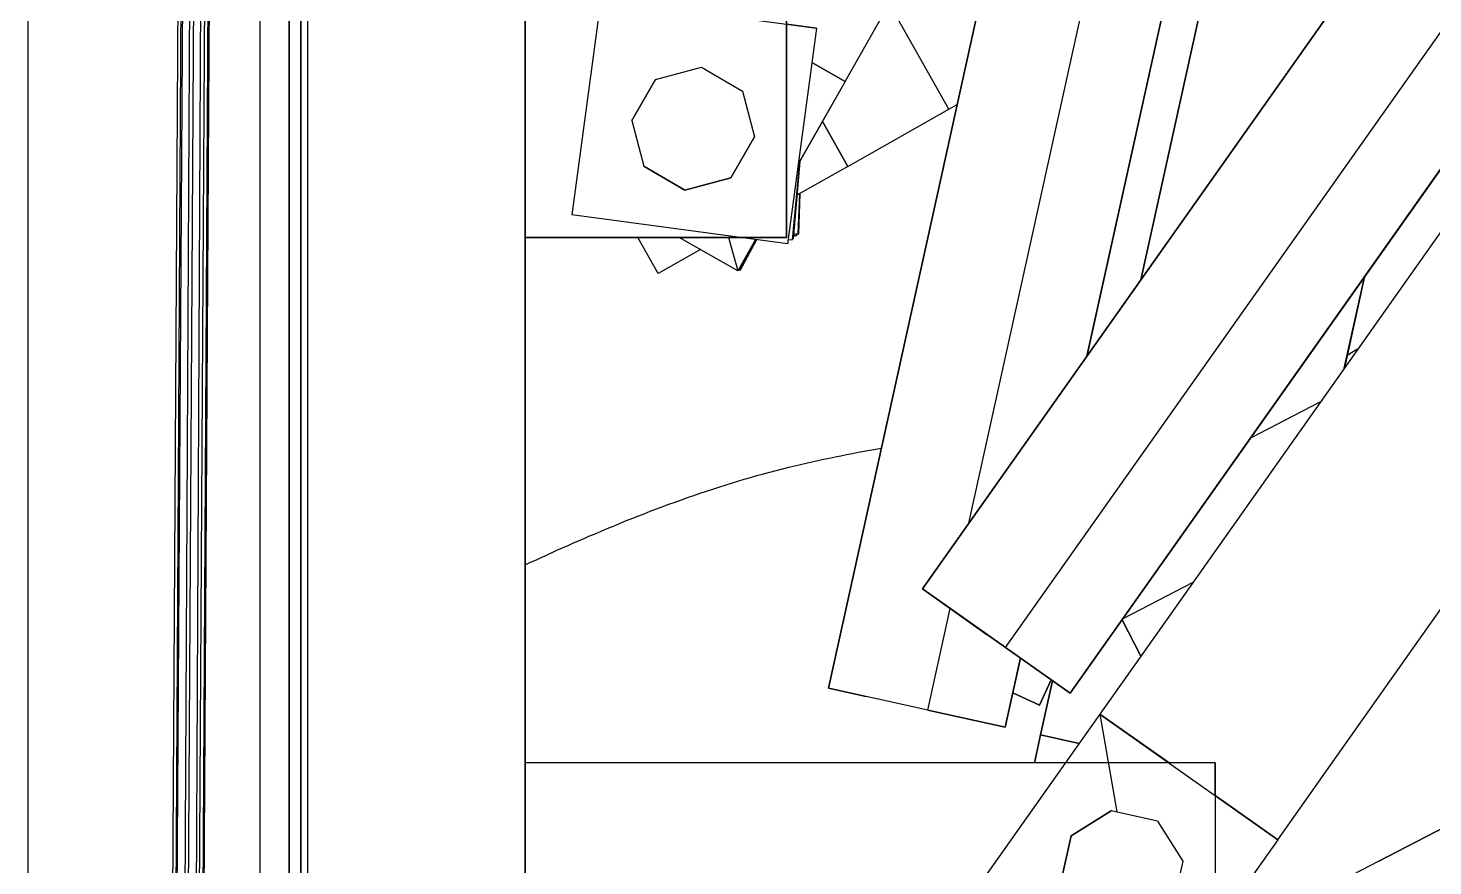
# Model space of a CAD drawing. Extents: x -43 to 90, y 6 to 81.
# Drawn here: x -19.3 to -18.332, y 66.198 to 66.776 of the extents above; entities that cross this region are included whole.
import ezdxf

# ---------------------------------------------------------------- set-up
doc = ezdxf.new("R2010")
doc.units = 0
doc.header["$LTSCALE"] = 0.1
doc.header["$MEASUREMENT"] = 0
doc.layers.add('cobertura nova', color=4, linetype='CONTINUOUS')
doc.layers.add('visto', color=9, linetype='CONTINUOUS')

msp = doc.modelspace()

# ---------------------------------------------------------------- linework, layer by layer
at = {"layer": 'cobertura nova'}
for p, q in [((-18.68337, 66.38911), (-15.82755, 70.43248)), ((-15.82755, 70.43248), (-18.68337, 66.38911)), ((-18.62619, 66.34873), (-15.77193, 70.38989)), ((-18.5816, 66.31723), (-15.72855, 70.35668)), ((-15.72855, 70.35668), (-18.5816, 66.31723)), ((-18.58159, 66.31723), (-15.72854, 70.35668)), ((-18.58159, 66.31723), (-15.72854, 70.35668)), ((-15.72854, 70.35668), (-18.58159, 66.31723)), ((-18.58159, 66.31723), (-15.72854, 70.35667)), ((-15.72854, 70.35667), (-18.58159, 66.31723)), ((-15.72854, 70.35667), (-18.58159, 66.31723)), ((-18.58159, 66.31723), (-15.72854, 70.35667)), ((-15.72854, 70.35667), (-18.58159, 66.31723)), ((-18.58159, 66.31723), (-15.72854, 70.35667)), ((-18.58159, 66.31723), (-15.72854, 70.35667)), ((-15.72854, 70.35667), (-18.58159, 66.31723)), ((-18.58158, 66.31723), (-15.72854, 70.35667)), ((-18.58158, 66.31723), (-15.72854, 70.35667)), ((-15.72854, 70.35667), (-18.58158, 66.31723)), ((-18.58158, 66.31723), (-15.72854, 70.35667)), ((-18.58158, 66.31723), (-15.72853, 70.35667)), ((-15.72853, 70.35667), (-18.58158, 66.31723)), ((-18.58158, 66.31723), (-15.72853, 70.35667)), ((-18.58158, 66.31723), (-15.72853, 70.35667)), ((-15.72853, 70.35667), (-18.58158, 66.31723)), ((-15.72853, 70.35667), (-18.58158, 66.31723)), ((-18.58157, 66.31723), (-15.72853, 70.35667)), ((-15.72853, 70.35667), (-18.58157, 66.31723)), ((-15.72853, 70.35666), (-18.58157, 66.31723)), ((-18.58157, 66.31723), (-15.72853, 70.35666)), ((-18.58157, 66.31723), (-15.72853, 70.35666)), ((-15.72853, 70.35666), (-18.58157, 66.31723)), ((-15.72853, 70.35666), (-18.58157, 66.31723)), ((-18.58157, 66.31723), (-15.72853, 70.35666)), ((-18.58157, 66.31723), (-15.72853, 70.35666)), ((-15.72853, 70.35666), (-18.58157, 66.31723)), ((-15.72852, 70.35666), (-18.58156, 66.31723)), ((-15.72852, 70.35666), (-18.58156, 66.31723)), ((-18.58156, 66.31723), (-15.72852, 70.35666)), ((-15.72852, 70.35666), (-18.58156, 66.31723)), ((-15.86219, 70.16746), (-18.58159, 66.31723)), ((-18.58156, 66.31723), (-16.46519, 69.31367)), ((-17.03847, 68.4587), (-18.51502, 66.36815)), ((-18.3925, 66.28162), (-16.91595, 68.37217)), ((-18.39247, 66.28162), (-16.91592, 68.37217)), ((-18.53295, 66.60209), (-18.35374, 67.41499)), ((-18.53295, 66.60208), (-18.35374, 67.41498)), ((-18.35375, 67.41497), (-18.53295, 66.60208)), ((-16.09726, 67.37918), (-18.3695, 66.20125)), ((-18.36947, 66.20125), (-16.09723, 67.37918)), ((-18.57016, 66.5494), (-18.39564, 67.34102)), ((-18.39564, 67.34102), (-18.57016, 66.5494)), ((-18.39564, 67.34102), (-18.57016, 66.5494)), ((-18.57016, 66.5494), (-18.39564, 67.34101)), ((-18.39564, 67.34101), (-18.57016, 66.5494)), ((-18.39564, 67.34101), (-18.57016, 66.54939)), ((-18.57016, 66.54939), (-18.39565, 67.341)), ((-18.57015, 66.54942), (-18.39563, 67.34104)), ((-18.57015, 66.54942), (-18.39563, 67.34104)), ((-18.39563, 67.34104), (-18.57015, 66.54942)), ((-18.57015, 66.54941), (-18.39563, 67.34103)), ((-18.39563, 67.34103), (-18.57015, 66.54941)), ((-18.57015, 66.54941), (-18.39564, 67.34102)), ((-18.39563, 67.34102), (-18.57015, 66.54941)), ((-18.57014, 66.54943), (-18.39562, 67.34106)), ((-18.57014, 66.54943), (-18.39562, 67.34105)), ((-18.39562, 67.34105), (-18.57014, 66.54943)), ((-18.57014, 66.54942), (-18.39562, 67.34105)), ((-18.57014, 66.54942), (-18.39562, 67.34104)), ((-18.39562, 67.34104), (-18.57014, 66.54942)), ((-18.57013, 66.54945), (-18.3956, 67.34108)), ((-18.3956, 67.34108), (-18.57013, 66.54945)), ((-18.57013, 66.54944), (-18.39561, 67.34107)), ((-18.57013, 66.54944), (-18.39561, 67.34107)), ((-18.39561, 67.34107), (-18.57013, 66.54944)), ((-18.39561, 67.34107), (-18.57013, 66.54944)), ((-18.39561, 67.34107), (-18.57013, 66.54944)), ((-18.57013, 66.54944), (-18.39561, 67.34106)), ((-18.57013, 66.54943), (-18.39561, 67.34106)), ((-18.39561, 67.34106), (-18.57013, 66.54943)), ((-18.39559, 67.3411), (-18.57012, 66.54946)), ((-18.57012, 66.54946), (-18.39559, 67.3411)), ((-18.57012, 66.54946), (-18.3956, 67.34109)), ((-18.3956, 67.34109), (-18.57012, 66.54946)), ((-18.57012, 66.54945), (-18.3956, 67.34109)), ((-18.57012, 66.54945), (-18.3956, 67.34109)), ((-18.3956, 67.34109), (-18.57012, 66.54945)), ((-18.39559, 67.34111), (-18.57011, 66.54946)), ((-18.57011, 66.54947), (-18.39559, 67.34111)), ((-18.39559, 67.3411), (-18.57011, 66.54946)), ((-18.65144, 66.43432), (-18.48717, 67.17945)), ((-18.74818, 66.32067), (-18.60452, 66.9723)), ((-18.60452, 66.9723), (-18.74818, 66.32067)), ((-19.29972, 63.60159), (-19.29972, 66.85426)), ((-19.29972, 63.60159), (-19.29972, 66.85426)), ((-19.21562, 63.60159), (-19.19602, 66.85426)), ((-19.21241, 63.60159), (-19.19285, 66.85426)), ((-19.1941, 66.85426), (-19.21241, 63.60159)), ((-19.20464, 63.60159), (-19.1852, 66.85426)), ((-19.18822, 66.85426), (-19.20464, 63.60159)), ((-19.18057, 66.85426), (-19.19686, 63.60324)), ((-19.19686, 63.60324), (-19.17755, 66.85426)), ((-19.17563, 66.85426), (-19.19364, 63.60392)), ((-19.19364, 63.60392), (-19.17438, 66.85426)), ((-19.13972, 63.60159), (-19.13972, 66.85426)), ((-19.11972, 66.85426), (-19.11972, 64.59093)), ((-19.11972, 61.58416), (-19.11972, 66.85426)), ((-19.11972, 66.85426), (-19.11972, 61.58416)), ((-19.11178, 66.85426), (-19.11178, 65.77332)), ((-19.11178, 65.77332), (-19.11178, 66.85426)), ((-19.10715, 66.85426), (-19.10715, 65.77332)), ((-18.73672, 66.73894), (-18.69729, 66.80854)), ((-18.95715, 65.77332), (-18.95715, 66.80249)), ((-18.95715, 66.80249), (-18.95715, 65.77332)), ((-18.95715, 65.77332), (-18.95715, 66.80249)), ((-18.90516, 66.79554), (-18.92506, 66.64686)), ((-18.90516, 66.79554), (-18.75649, 66.77564)), ((-18.66525, 66.71969), (-18.70638, 66.7925)), ((-18.95715, 66.7813), (-18.95715, 66.6313)), ((-18.95715, 66.7813), (-18.95715, 66.6313)), ((-18.77715, 66.7813), (-18.77715, 66.6313)), ((-18.77715, 66.6313), (-18.77715, 66.7813)), ((-18.75647, 66.77564), (-18.77713, 66.77841)), ((-18.75649, 66.77564), (-18.77639, 66.62696)), ((-18.75647, 66.77564), (-18.77636, 66.62697)), ((-18.86736, 66.74022), (-18.83578, 66.74861)), ((-18.83575, 66.74862), (-18.83578, 66.74861)), ((-18.83578, 66.74861), (-18.83575, 66.74862)), ((-18.83578, 66.74861), (-18.80751, 66.73221)), ((-18.73672, 66.73894), (-18.75964, 66.75192)), ((-18.73673, 66.73894), (-18.75964, 66.75192)), ((-18.75964, 66.7519), (-18.73675, 66.73893)), ((-18.86736, 66.74022), (-18.88376, 66.71196)), ((-18.88376, 66.71196), (-18.86736, 66.74022)), ((-18.73673, 66.73894), (-18.769, 66.68196)), ((-18.73675, 66.73893), (-18.769, 66.682)), ((-18.80748, 66.73222), (-18.80751, 66.73221)), ((-18.80751, 66.73221), (-18.80748, 66.73222)), ((-18.80751, 66.73221), (-18.79912, 66.70063)), ((-18.73487, 66.68035), (-18.66521, 66.7197)), ((-18.66525, 66.71969), (-18.65949, 66.72295)), ((-18.66521, 66.7197), (-18.66522, 66.71971)), ((-18.66521, 66.7197), (-18.65949, 66.72293)), ((-18.88376, 66.71196), (-18.87537, 66.68037)), ((-18.75238, 66.7113), (-18.73489, 66.68035)), ((-18.73487, 66.68035), (-18.75237, 66.71133)), ((-18.73487, 66.68035), (-18.75237, 66.71132)), ((-18.79912, 66.70063), (-18.81552, 66.67236)), ((-18.81552, 66.67236), (-18.79912, 66.70063)), ((-18.79909, 66.70063), (-18.79912, 66.70063)), ((-18.84711, 66.66397), (-18.87537, 66.68037)), ((-18.87537, 66.68037), (-18.87537, 66.68037)), ((-18.87537, 66.68037), (-18.84711, 66.66397)), ((-18.76827, 66.68326), (-18.77329, 66.62961)), ((-18.76824, 66.68331), (-18.77327, 66.62961)), ((-18.76807, 66.68361), (-18.77253, 66.63029)), ((-18.76805, 66.68365), (-18.7725, 66.6303)), ((-18.73487, 66.68035), (-18.76998, 66.66051)), ((-18.73489, 66.68035), (-18.76998, 66.66052)), ((-18.81552, 66.67236), (-18.84711, 66.66397)), ((-18.84711, 66.66397), (-18.81552, 66.67236)), ((-18.81552, 66.67236), (-18.81549, 66.67237)), ((-18.81549, 66.67237), (-18.81552, 66.67236)), ((-18.84711, 66.66397), (-18.84707, 66.66398)), ((-18.84707, 66.66398), (-18.84711, 66.66397)), ((-18.76898, 66.63367), (-18.76798, 66.66164)), ((-18.76798, 66.66164), (-18.76898, 66.63367)), ((-18.76796, 66.66166), (-18.76895, 66.63367)), ((-18.76895, 66.63367), (-18.76796, 66.66166)), ((-18.76796, 66.66166), (-18.76895, 66.63367)), ((-18.76895, 66.63367), (-18.76796, 66.66166)), ((-18.76895, 66.63367), (-18.76796, 66.66166)), ((-18.76796, 66.66166), (-18.76895, 66.63367)), ((-18.77639, 66.62696), (-18.92506, 66.64686)), ((-18.95715, 66.6313), (-18.95715, 66.6313)), ((-18.95715, 66.6313), (-18.95715, 66.6313)), ((-18.95715, 66.6313), (-18.77715, 66.6313)), ((-18.95715, 66.6313), (-18.95713, 66.6313)), ((-18.77715, 66.6313), (-18.95715, 66.6313)), ((-18.95715, 66.6313), (-18.95715, 66.6313)), ((-18.95712, 65.92332), (-18.95712, 66.6313)), ((-18.95712, 66.6313), (-18.95712, 65.92332)), ((-18.86549, 66.60656), (-18.87947, 66.6313)), ((-18.81068, 66.60842), (-18.85107, 66.6313)), ((-18.81701, 66.6313), (-18.81068, 66.60842)), ((-18.7985, 66.62992), (-18.81068, 66.60842)), ((-18.79849, 66.62992), (-18.81066, 66.60842)), ((-18.80917, 66.60892), (-18.79775, 66.62982)), ((-18.80916, 66.60891), (-18.79774, 66.62982)), ((-18.79774, 66.62982), (-18.80916, 66.60891)), ((-18.79774, 66.62982), (-18.80916, 66.60891)), ((-18.79772, 66.62982), (-18.80914, 66.60892)), ((-18.80914, 66.60892), (-18.79772, 66.62982)), ((-18.80914, 66.60892), (-18.79772, 66.62982)), ((-18.79772, 66.62982), (-18.80914, 66.60892)), ((-18.79772, 66.62982), (-18.80914, 66.60892)), ((-18.77598, 66.62986), (-18.77329, 66.62961)), ((-18.77329, 66.62961), (-18.77327, 66.62961)), ((-18.77253, 66.63029), (-18.7732, 66.63035)), ((-18.7725, 66.6303), (-18.77253, 66.6303)), ((-18.7725, 66.6303), (-18.77252, 66.63032)), ((-18.77031, 66.63236), (-18.77232, 66.63247)), ((-18.77221, 66.63378), (-18.76898, 66.63367)), ((-18.76898, 66.63367), (-18.77221, 66.63378)), ((-18.77023, 66.63371), (-18.77031, 66.63236)), ((-18.77029, 66.63237), (-18.77031, 66.63237)), ((-18.77021, 66.63371), (-18.77029, 66.63237)), ((-18.76898, 66.63367), (-18.76895, 66.63367)), ((-18.76895, 66.63367), (-18.76898, 66.63367)), ((-18.76895, 66.63367), (-18.76895, 66.63367)), ((-18.83641, 66.62299), (-18.86549, 66.60656)), ((-18.8364, 66.62299), (-18.86547, 66.60657)), ((-18.77636, 66.62697), (-18.77638, 66.62697)), ((-18.86547, 66.60657), (-18.86547, 66.60657)), ((-18.86547, 66.60657), (-18.86547, 66.60657)), ((-18.81066, 66.60842), (-18.81068, 66.60843)), ((-18.81066, 66.60842), (-18.81067, 66.60845)), ((-18.8101, 66.60942), (-18.80916, 66.60891)), ((-18.8101, 66.60942), (-18.80916, 66.60891)), ((-18.80916, 66.60891), (-18.8101, 66.60942)), ((-18.80916, 66.60891), (-18.80916, 66.60891)), ((-18.80916, 66.60891), (-18.80916, 66.60891)), ((-18.80915, 66.60892), (-18.80914, 66.60892)), ((-18.80915, 66.60892), (-18.80914, 66.60892)), ((-18.80914, 66.60892), (-18.80915, 66.60892)), ((-18.80914, 66.60892), (-18.80914, 66.60892)), ((-18.80914, 66.60892), (-18.80914, 66.60892)), ((-18.80914, 66.60892), (-18.80914, 66.60892)), ((-18.39277, 66.54124), (-18.3789, 66.60417)), ((-18.37888, 66.6042), (-18.39275, 66.54127)), ((-18.37888, 66.6042), (-18.39275, 66.54127)), ((-18.39275, 66.54127), (-18.37888, 66.6042)), ((-18.39271, 66.54133), (-18.37883, 66.60426)), ((-18.37883, 66.60427), (-18.3927, 66.54134)), ((-18.37883, 66.60426), (-18.3927, 66.54133)), ((-18.3927, 66.54133), (-18.37883, 66.60426)), ((-18.38358, 66.55425), (-18.39082, 66.54989)), ((-18.45726, 66.49322), (-18.40903, 66.51822)), ((-18.68337, 66.38911), (-18.62619, 66.34873)), ((-18.68337, 66.38911), (-18.63877, 66.35762)), ((-18.63877, 66.35761), (-18.68337, 66.38911)), ((-18.68337, 66.38911), (-18.68337, 66.38911)), ((-18.68337, 66.38911), (-18.63877, 66.35761)), ((-18.63877, 66.35761), (-18.68337, 66.38911)), ((-18.68337, 66.38911), (-18.68337, 66.38911)), ((-18.68337, 66.38911), (-18.63877, 66.35762)), ((-18.63877, 66.3576), (-18.68337, 66.3891)), ((-18.68337, 66.3891), (-18.68337, 66.3891)), ((-18.68337, 66.3891), (-18.63877, 66.3576)), ((-18.63877, 66.3576), (-18.68337, 66.3891)), ((-18.68337, 66.3891), (-18.68337, 66.3891)), ((-18.68337, 66.3891), (-18.63877, 66.3576)), ((-18.63877, 66.35761), (-18.68337, 66.3891)), ((-18.68337, 66.3891), (-18.68337, 66.3891)), ((-18.68337, 66.3891), (-18.63877, 66.35761)), ((-18.68337, 66.38908), (-18.68337, 66.38909)), ((-18.68337, 66.38909), (-18.63877, 66.35759)), ((-18.63877, 66.35759), (-18.68337, 66.38909)), ((-18.68337, 66.38909), (-18.68337, 66.38909)), ((-18.68337, 66.38909), (-18.63877, 66.35759)), ((-18.63877, 66.35759), (-18.68337, 66.38909)), ((-18.68337, 66.38909), (-18.68337, 66.38909)), ((-18.68337, 66.38909), (-18.63877, 66.3576)), ((-18.68336, 66.38907), (-18.68337, 66.38908)), ((-18.68337, 66.38908), (-18.63877, 66.35758)), ((-18.63877, 66.35758), (-18.68337, 66.38908)), ((-18.68337, 66.38908), (-18.68336, 66.38908)), ((-18.63877, 66.35758), (-18.68337, 66.38908)), ((-18.68337, 66.38908), (-18.68337, 66.38908)), ((-18.68337, 66.38908), (-18.63877, 66.35759)), ((-18.63877, 66.35759), (-18.68337, 66.38908)), ((-18.68336, 66.38908), (-18.63877, 66.35758)), ((-18.62619, 66.34869), (-18.68336, 66.38907)), ((-18.68336, 66.38907), (-18.63877, 66.35757)), ((-18.63877, 66.35757), (-18.68336, 66.38907)), ((-18.68336, 66.38907), (-18.68336, 66.38907)), ((-18.68336, 66.38907), (-18.63877, 66.35758)), ((-18.63877, 66.35758), (-18.68336, 66.38907)), ((-18.54512, 66.36882), (-18.49689, 66.39383)), ((-18.67982, 66.3056), (-18.66437, 66.37569)), ((-18.515, 66.36814), (-18.56114, 66.30281)), ((-18.53296, 66.34271), (-18.54592, 66.3677)), ((-18.54592, 66.3677), (-18.53296, 66.34271)), ((-18.53296, 66.34271), (-18.54592, 66.3677)), ((-18.53295, 66.34272), (-18.54591, 66.36771)), ((-18.54591, 66.36771), (-18.53295, 66.34272)), ((-18.53295, 66.34272), (-18.54591, 66.36771)), ((-18.54591, 66.36771), (-18.53295, 66.34272)), ((-18.53295, 66.34272), (-18.54591, 66.36771)), ((-18.54591, 66.36771), (-18.53295, 66.34272)), ((-18.53296, 66.34272), (-18.54591, 66.36771)), ((-18.54591, 66.36771), (-18.53296, 66.34272)), ((-18.53296, 66.34272), (-18.54591, 66.36771)), ((-18.54591, 66.36771), (-18.53296, 66.34272)), ((-18.53296, 66.34272), (-18.54591, 66.36771)), ((-18.54591, 66.36771), (-18.53296, 66.34272)), ((-18.53296, 66.34272), (-18.54591, 66.36771)), ((-18.54591, 66.36771), (-18.53296, 66.34272)), ((-18.53296, 66.34272), (-18.54591, 66.36771)), ((-18.54591, 66.36771), (-18.53296, 66.34271)), ((-18.53296, 66.34271), (-18.54591, 66.3677)), ((-18.54591, 66.3677), (-18.53296, 66.34271)), ((-18.53296, 66.34271), (-18.54591, 66.3677)), ((-18.54591, 66.3677), (-18.53296, 66.34271)), ((-18.53296, 66.34271), (-18.54591, 66.3677)), ((-18.54591, 66.3677), (-18.53296, 66.34271)), ((-18.53296, 66.34271), (-18.54591, 66.3677)), ((-18.54591, 66.3677), (-18.53296, 66.34271)), ((-18.63877, 66.35762), (-18.63877, 66.35762)), ((-18.63877, 66.35762), (-18.63877, 66.35762)), ((-18.63877, 66.35762), (-18.63877, 66.35762)), ((-18.63877, 66.3576), (-18.63877, 66.35761)), ((-18.63877, 66.35761), (-18.63877, 66.35761)), ((-18.63877, 66.35761), (-18.63877, 66.35761)), ((-18.63877, 66.3576), (-18.63877, 66.3576)), ((-18.63877, 66.3576), (-18.63877, 66.3576)), ((-18.63877, 66.35759), (-18.63877, 66.35759)), ((-18.63877, 66.35759), (-18.63877, 66.35759)), ((-18.63877, 66.35759), (-18.63877, 66.35759)), ((-18.63877, 66.35758), (-18.63877, 66.35758)), ((-18.63877, 66.35758), (-18.63877, 66.35758)), ((-18.63877, 66.35758), (-18.63877, 66.35758)), ((-18.63877, 66.35757), (-18.63877, 66.35757)), ((-18.5816, 66.31723), (-18.62619, 66.34873)), ((-18.62619, 66.34873), (-18.5816, 66.31723)), ((-18.58405, 66.31897), (-18.62619, 66.34873)), ((-18.62619, 66.34873), (-18.62619, 66.34873)), ((-18.62619, 66.34873), (-18.5816, 66.31723)), ((-18.5816, 66.31723), (-18.62619, 66.34872)), ((-18.62619, 66.34872), (-18.62619, 66.34872)), ((-18.62619, 66.34872), (-18.5816, 66.31723)), ((-18.5816, 66.31723), (-18.62619, 66.34872)), ((-18.62619, 66.34872), (-18.62619, 66.34872)), ((-18.62619, 66.34872), (-18.5816, 66.31722)), ((-18.5816, 66.31722), (-18.62619, 66.34872)), ((-18.62619, 66.34872), (-18.62619, 66.34872)), ((-18.62619, 66.34872), (-18.58159, 66.31722)), ((-18.58159, 66.31722), (-18.62619, 66.34871)), ((-18.62619, 66.34871), (-18.62619, 66.34871)), ((-18.62619, 66.34871), (-18.58159, 66.31722)), ((-18.58159, 66.31721), (-18.62619, 66.34871)), ((-18.62619, 66.34871), (-18.62619, 66.34871)), ((-18.62619, 66.34871), (-18.58159, 66.31721)), ((-18.58159, 66.31721), (-18.62619, 66.34871)), ((-18.62619, 66.34871), (-18.62619, 66.34871)), ((-18.62619, 66.34871), (-18.58159, 66.31721)), ((-18.58159, 66.31721), (-18.62619, 66.3487)), ((-18.62619, 66.3487), (-18.62619, 66.3487)), ((-18.62619, 66.3487), (-18.58159, 66.3172)), ((-18.58159, 66.3172), (-18.62619, 66.3487)), ((-18.62619, 66.3487), (-18.62619, 66.3487)), ((-18.62619, 66.3487), (-18.58159, 66.3172)), ((-18.58159, 66.3172), (-18.62619, 66.3487)), ((-18.62619, 66.3487), (-18.62619, 66.3487)), ((-18.62619, 66.3487), (-18.58159, 66.3172)), ((-18.58159, 66.3172), (-18.62619, 66.34869)), ((-18.62619, 66.34869), (-18.62619, 66.34869)), ((-18.62619, 66.34869), (-18.58159, 66.31719)), ((-18.58159, 66.31719), (-18.62619, 66.34869)), ((-18.62619, 66.34869), (-18.62619, 66.34869)), ((-18.62619, 66.34869), (-18.58159, 66.31719)), ((-18.58159, 66.31719), (-18.62619, 66.34869)), ((-18.6265, 66.29385), (-18.61599, 66.34152)), ((-18.61599, 66.34152), (-18.6265, 66.29385)), ((-18.6265, 66.29385), (-18.61599, 66.34152)), ((-18.61599, 66.34152), (-18.6265, 66.29385)), ((-18.61599, 66.34152), (-18.6265, 66.29385)), ((-18.62649, 66.29385), (-18.61598, 66.34152)), ((-18.62649, 66.29386), (-18.61598, 66.34152)), ((-18.62649, 66.29386), (-18.61598, 66.34152)), ((-18.61598, 66.34152), (-18.62649, 66.29386)), ((-18.62649, 66.29386), (-18.61598, 66.34152)), ((-18.61598, 66.34152), (-18.62649, 66.29386)), ((-18.62649, 66.29386), (-18.61598, 66.34152)), ((-18.62649, 66.29386), (-18.61598, 66.34152)), ((-18.61598, 66.34152), (-18.62649, 66.29386)), ((-18.61598, 66.34152), (-18.62649, 66.29386)), ((-18.62648, 66.29386), (-18.61598, 66.34152)), ((-18.61598, 66.34152), (-18.62648, 66.29386)), ((-18.62648, 66.29387), (-18.61597, 66.34151)), ((-18.61597, 66.34151), (-18.62648, 66.29387)), ((-18.62648, 66.29385), (-18.61597, 66.34151)), ((-18.62648, 66.29387), (-18.61598, 66.34151)), ((-18.61598, 66.34151), (-18.62648, 66.29387)), ((-18.62647, 66.29388), (-18.61597, 66.34151)), ((-18.61597, 66.34151), (-18.62647, 66.29388)), ((-18.62647, 66.29387), (-18.61597, 66.34151)), ((-18.62647, 66.29387), (-18.61597, 66.34151)), ((-18.61597, 66.34151), (-18.62647, 66.29387)), ((-18.61597, 66.34151), (-18.62647, 66.29387)), ((-18.62647, 66.29387), (-18.61597, 66.34151)), ((-18.61597, 66.34151), (-18.62647, 66.29387)), ((-18.62647, 66.29385), (-18.61596, 66.3415)), ((-18.61596, 66.3415), (-18.62647, 66.29385)), ((-18.62647, 66.29385), (-18.61596, 66.3415)), ((-18.62646, 66.29388), (-18.61596, 66.34151)), ((-18.61596, 66.34151), (-18.62646, 66.29388)), ((-18.61596, 66.34151), (-18.62646, 66.29388)), ((-18.62646, 66.29388), (-18.61596, 66.34151)), ((-18.62646, 66.29388), (-18.61596, 66.34151)), ((-18.61596, 66.34151), (-18.62646, 66.29388)), ((-18.61596, 66.3415), (-18.62646, 66.29389)), ((-18.67982, 66.3056), (-18.74818, 66.32067)), ((-18.74817, 66.32067), (-18.72218, 66.31494)), ((-18.74817, 66.32067), (-18.74817, 66.32067)), ((-18.5947, 66.32649), (-18.60287, 66.30897)), ((-18.60287, 66.30897), (-18.5947, 66.32649)), ((-18.60287, 66.30897), (-18.5947, 66.32649)), ((-18.60287, 66.30897), (-18.5947, 66.32649)), ((-18.60287, 66.30897), (-18.5947, 66.32649)), ((-18.5947, 66.32649), (-18.60287, 66.30897)), ((-18.5947, 66.32649), (-18.60287, 66.30897)), ((-18.60287, 66.30897), (-18.5947, 66.32649)), ((-18.5947, 66.32649), (-18.60287, 66.30897)), ((-18.60287, 66.30897), (-18.5947, 66.32648)), ((-18.5947, 66.32648), (-18.60287, 66.30897)), ((-18.59469, 66.32648), (-18.60286, 66.30897)), ((-18.60286, 66.30897), (-18.59469, 66.32648)), ((-18.60286, 66.30897), (-18.59469, 66.32648)), ((-18.59469, 66.32648), (-18.60286, 66.30897)), ((-18.60286, 66.30897), (-18.59469, 66.32648)), ((-18.59469, 66.32648), (-18.60286, 66.30897)), ((-18.60286, 66.30897), (-18.59469, 66.32648)), ((-18.60286, 66.30897), (-18.59469, 66.32648)), ((-18.59469, 66.32648), (-18.60286, 66.30897)), ((-18.59469, 66.32648), (-18.60285, 66.30897)), ((-18.60285, 66.30897), (-18.59468, 66.32648)), ((-18.60285, 66.30897), (-18.59468, 66.32648)), ((-18.59468, 66.32648), (-18.60285, 66.30897)), ((-18.59468, 66.32648), (-18.60285, 66.30897)), ((-18.60285, 66.30897), (-18.59469, 66.32648)), ((-18.60285, 66.30897), (-18.59469, 66.32648)), ((-18.59469, 66.32648), (-18.60285, 66.30897)), ((-18.60285, 66.30897), (-18.59469, 66.32648)), ((-18.59469, 66.32648), (-18.60285, 66.30897)), ((-18.60285, 66.30897), (-18.59468, 66.32647)), ((-18.59468, 66.32647), (-18.60285, 66.30897)), ((-18.60284, 66.30897), (-18.59468, 66.32647)), ((-18.59468, 66.32647), (-18.60284, 66.30897)), ((-18.59468, 66.32647), (-18.60284, 66.30897)), ((-18.59467, 66.32647), (-18.60284, 66.30897)), ((-18.60284, 66.30897), (-18.59468, 66.32647)), ((-18.60284, 66.30897), (-18.59468, 66.32647)), ((-18.60284, 66.30897), (-18.59468, 66.32647)), ((-18.59468, 66.32647), (-18.60284, 66.30897)), ((-18.59468, 66.32647), (-18.60284, 66.30897)), ((-18.60209, 66.28847), (-18.59384, 66.32588)), ((-18.59384, 66.32588), (-18.60209, 66.28847)), ((-18.62124, 66.31754), (-18.60287, 66.30897)), ((-18.60287, 66.30897), (-18.62124, 66.31754)), ((-18.62124, 66.31754), (-18.60287, 66.30897)), ((-18.60287, 66.30897), (-18.62124, 66.31754)), ((-18.62124, 66.31754), (-18.60287, 66.30897)), ((-18.60287, 66.30897), (-18.62124, 66.31754)), ((-18.62124, 66.31754), (-18.60287, 66.30897)), ((-18.60287, 66.30897), (-18.62124, 66.31754)), ((-18.62124, 66.31754), (-18.60286, 66.30897)), ((-18.60286, 66.30897), (-18.62124, 66.31754)), ((-18.62124, 66.31754), (-18.60286, 66.30896)), ((-18.60286, 66.30896), (-18.62124, 66.31754)), ((-18.62124, 66.31754), (-18.60286, 66.30896)), ((-18.60286, 66.30896), (-18.62124, 66.31754)), ((-18.62124, 66.31754), (-18.60286, 66.30896)), ((-18.60286, 66.30896), (-18.62124, 66.31754)), ((-18.62124, 66.31754), (-18.60286, 66.30896)), ((-18.60285, 66.30896), (-18.62124, 66.31754)), ((-18.62124, 66.31754), (-18.60285, 66.30896)), ((-18.60285, 66.30896), (-18.62124, 66.31754)), ((-18.62124, 66.31754), (-18.60285, 66.30896)), ((-18.60285, 66.30896), (-18.62124, 66.31754)), ((-18.62124, 66.31754), (-18.60285, 66.30895)), ((-18.60285, 66.30895), (-18.62124, 66.31753)), ((-18.62124, 66.31753), (-18.60285, 66.30895)), ((-18.60285, 66.30895), (-18.62124, 66.31753)), ((-18.5816, 66.31723), (-18.5816, 66.31723)), ((-18.5816, 66.31723), (-18.5816, 66.31723)), ((-18.5816, 66.31723), (-18.5816, 66.31723)), ((-18.5816, 66.31723), (-18.5816, 66.31723)), ((-18.58159, 66.31723), (-18.5816, 66.31723)), ((-18.5816, 66.31723), (-18.5816, 66.31723)), ((-18.5816, 66.31722), (-18.5816, 66.31722)), ((-18.58159, 66.31723), (-18.58158, 66.31723)), ((-18.58158, 66.31723), (-18.58159, 66.31723)), ((-18.58159, 66.31723), (-18.58159, 66.31723)), ((-18.58159, 66.31723), (-18.58159, 66.31723)), ((-18.58159, 66.31723), (-18.58159, 66.31723)), ((-18.58159, 66.31723), (-18.58159, 66.31723)), ((-18.58159, 66.31723), (-18.58159, 66.31723)), ((-18.58159, 66.31723), (-18.58159, 66.31723)), ((-18.58159, 66.31723), (-18.58159, 66.31723)), ((-18.58159, 66.31722), (-18.58159, 66.31722)), ((-18.58159, 66.31722), (-18.58159, 66.31721)), ((-18.58159, 66.31721), (-18.58159, 66.31721)), ((-18.58159, 66.31721), (-18.58159, 66.31721)), ((-18.58159, 66.3172), (-18.58159, 66.3172)), ((-18.58159, 66.3172), (-18.58159, 66.3172)), ((-18.58159, 66.3172), (-18.58159, 66.3172)), ((-18.58159, 66.31719), (-18.58159, 66.31719)), ((-18.58159, 66.31719), (-18.58159, 66.31719)), ((-18.58158, 66.31723), (-18.58158, 66.31723)), ((-18.58158, 66.31723), (-18.58158, 66.31723)), ((-18.58158, 66.31723), (-18.58158, 66.31723)), ((-18.58157, 66.31723), (-18.58158, 66.31723)), ((-18.58158, 66.31723), (-18.58158, 66.31723)), ((-18.58158, 66.31723), (-18.58158, 66.31723)), ((-18.58158, 66.31723), (-18.58158, 66.31723)), ((-18.58158, 66.31723), (-18.58158, 66.31723)), ((-18.58157, 66.31723), (-18.58156, 66.31723)), ((-18.58157, 66.31723), (-18.58157, 66.31723)), ((-18.58157, 66.31723), (-18.58157, 66.31723)), ((-18.58156, 66.31723), (-18.58157, 66.31723)), ((-18.58157, 66.31723), (-18.58157, 66.31723)), ((-18.58157, 66.31723), (-18.58157, 66.31723)), ((-18.58157, 66.31723), (-18.58157, 66.31723)), ((-18.58156, 66.31723), (-18.58156, 66.31723)), ((-18.58156, 66.31723), (-18.58156, 66.31723)), ((-18.6265, 66.29385), (-18.67982, 66.3056)), ((-18.67982, 66.3056), (-18.6265, 66.29385)), ((-18.56117, 66.30281), (-18.64771, 66.18029)), ((-18.60287, 66.30897), (-18.60287, 66.30897)), ((-18.60287, 66.30897), (-18.60287, 66.30897)), ((-18.60287, 66.30897), (-18.60287, 66.30897)), ((-18.60287, 66.30897), (-18.60287, 66.30897)), ((-18.60286, 66.30897), (-18.60287, 66.30897)), ((-18.60287, 66.30897), (-18.60287, 66.30897)), ((-18.60287, 66.30897), (-18.60287, 66.30897)), ((-18.60287, 66.30897), (-18.60287, 66.30897)), ((-18.60287, 66.30897), (-18.60287, 66.30897)), ((-18.60287, 66.30897), (-18.60287, 66.30897)), ((-18.60287, 66.30897), (-18.60287, 66.30897)), ((-18.60287, 66.30897), (-18.60287, 66.30897)), ((-18.60287, 66.30897), (-18.60287, 66.30897)), ((-18.60286, 66.30897), (-18.60286, 66.30897)), ((-18.60286, 66.30897), (-18.60286, 66.30897)), ((-18.60286, 66.30897), (-18.60286, 66.30897)), ((-18.60286, 66.30897), (-18.60286, 66.30897)), ((-18.60286, 66.30897), (-18.60286, 66.30897)), ((-18.60286, 66.30897), (-18.60285, 66.30897)), ((-18.60285, 66.30897), (-18.60286, 66.30897)), ((-18.60286, 66.30897), (-18.60286, 66.30897)), ((-18.60286, 66.30896), (-18.60286, 66.30896)), ((-18.60286, 66.30896), (-18.60286, 66.30896)), ((-18.60286, 66.30896), (-18.60286, 66.30896)), ((-18.60286, 66.30896), (-18.60285, 66.30896)), ((-18.60285, 66.30897), (-18.60285, 66.30897)), ((-18.60285, 66.30897), (-18.60285, 66.30897)), ((-18.60284, 66.30897), (-18.60285, 66.30897)), ((-18.60285, 66.30897), (-18.60285, 66.30897)), ((-18.60285, 66.30897), (-18.60285, 66.30897)), ((-18.60285, 66.30897), (-18.60285, 66.30897)), ((-18.60285, 66.30897), (-18.60285, 66.30897)), ((-18.60285, 66.30897), (-18.60285, 66.30897)), ((-18.60285, 66.30896), (-18.60285, 66.30896)), ((-18.60285, 66.30896), (-18.60285, 66.30896)), ((-18.60285, 66.30895), (-18.60285, 66.30895)), ((-18.60285, 66.30895), (-18.60285, 66.30895)), ((-18.60284, 66.30897), (-18.60284, 66.30897)), ((-18.60284, 66.30897), (-18.60284, 66.30897)), ((-18.60284, 66.30897), (-18.60284, 66.30897)), ((-18.60284, 66.30897), (-18.60284, 66.30897)), ((-18.60284, 66.30897), (-18.60284, 66.30897)), ((-18.60284, 66.30897), (-18.60284, 66.30897)), ((-18.56117, 66.30281), (-18.43865, 66.21627)), ((-18.56117, 66.30281), (-18.54957, 66.23543)), ((-18.56115, 66.30281), (-18.56115, 66.3028)), ((-18.56114, 66.30279), (-18.56115, 66.30281)), ((-18.51356, 66.2692), (-18.56115, 66.30281)), ((-18.51355, 66.2692), (-18.56114, 66.30281)), ((-18.6265, 66.29386), (-18.62649, 66.29386)), ((-18.62649, 66.29385), (-18.6265, 66.29385)), ((-18.6265, 66.29385), (-18.6265, 66.29385)), ((-18.6265, 66.29385), (-18.6265, 66.29385)), ((-18.6265, 66.29385), (-18.6265, 66.29385)), ((-18.6265, 66.29385), (-18.6265, 66.29385)), ((-18.6265, 66.29385), (-18.6265, 66.29385)), ((-18.6265, 66.29385), (-18.6265, 66.29385)), ((-18.6265, 66.29385), (-18.6265, 66.29385)), ((-18.6265, 66.29385), (-18.6265, 66.29385)), ((-18.6265, 66.29385), (-18.6265, 66.29385)), ((-18.6265, 66.29385), (-18.6265, 66.29385)), ((-18.6265, 66.29385), (-18.6265, 66.29385)), ((-18.62648, 66.29386), (-18.62649, 66.29385)), ((-18.62649, 66.29385), (-18.62649, 66.29386)), ((-18.62649, 66.29385), (-18.62649, 66.29386)), ((-18.62649, 66.29386), (-18.62649, 66.29385)), ((-18.62649, 66.29385), (-18.62649, 66.29386)), ((-18.62649, 66.29386), (-18.62649, 66.29386)), ((-18.62649, 66.29386), (-18.62649, 66.29386)), ((-18.62649, 66.29386), (-18.62649, 66.29386)), ((-18.62649, 66.29386), (-18.62649, 66.29386)), ((-18.62649, 66.29386), (-18.62648, 66.29386)), ((-18.62648, 66.29385), (-18.62649, 66.29385)), ((-18.62649, 66.29385), (-18.62649, 66.29385)), ((-18.62649, 66.29385), (-18.62649, 66.29385)), ((-18.62649, 66.29385), (-18.62649, 66.29385)), ((-18.62649, 66.29385), (-18.62649, 66.29385)), ((-18.62649, 66.29385), (-18.62649, 66.29385)), ((-18.62649, 66.29385), (-18.62649, 66.29385)), ((-18.62649, 66.29385), (-18.62649, 66.29385)), ((-18.62647, 66.29387), (-18.62648, 66.29385)), ((-18.62648, 66.29385), (-18.62647, 66.29387)), ((-18.62647, 66.29387), (-18.62648, 66.29385)), ((-18.62648, 66.29385), (-18.62648, 66.29387)), ((-18.62648, 66.29387), (-18.62648, 66.29385)), ((-18.62648, 66.29386), (-18.62648, 66.29387)), ((-18.62648, 66.29387), (-18.62648, 66.29387)), ((-18.62648, 66.29387), (-18.62648, 66.29387)), ((-18.62648, 66.29387), (-18.62648, 66.29387)), ((-18.62648, 66.29387), (-18.62648, 66.29387)), ((-18.62648, 66.29387), (-18.62648, 66.29387)), ((-18.62648, 66.29387), (-18.62647, 66.29387)), ((-18.62647, 66.29387), (-18.62648, 66.29387)), ((-18.62647, 66.29385), (-18.62648, 66.29385)), ((-18.62648, 66.29385), (-18.62648, 66.29385)), ((-18.62648, 66.29385), (-18.62648, 66.29385)), ((-18.62648, 66.29385), (-18.62648, 66.29385)), ((-18.62648, 66.29385), (-18.62648, 66.29385)), ((-18.62648, 66.29385), (-18.62648, 66.29385)), ((-18.62648, 66.29385), (-18.62648, 66.29385)), ((-18.62648, 66.29385), (-18.62648, 66.29385)), ((-18.62648, 66.29385), (-18.62648, 66.29385)), ((-18.62646, 66.29389), (-18.62647, 66.29385)), ((-18.62646, 66.29388), (-18.62647, 66.29385)), ((-18.62646, 66.29388), (-18.62647, 66.29385)), ((-18.62646, 66.29388), (-18.62647, 66.29385)), ((-18.62647, 66.29385), (-18.62646, 66.29388)), ((-18.62647, 66.29388), (-18.62647, 66.29385)), ((-18.62647, 66.29388), (-18.62647, 66.29388)), ((-18.62647, 66.29388), (-18.62646, 66.29388)), ((-18.62647, 66.29387), (-18.62647, 66.29387)), ((-18.62647, 66.29387), (-18.62647, 66.29387)), ((-18.62647, 66.29387), (-18.62647, 66.29387)), ((-18.62647, 66.29385), (-18.62647, 66.29385)), ((-18.62647, 66.29385), (-18.62647, 66.29385)), ((-18.62647, 66.29385), (-18.62647, 66.29385)), ((-18.62647, 66.29385), (-18.62647, 66.29385)), ((-18.62647, 66.29385), (-18.62647, 66.29385)), ((-18.62647, 66.29385), (-18.62647, 66.29385)), ((-18.62647, 66.29385), (-18.62647, 66.29385)), ((-18.62646, 66.29389), (-18.62646, 66.29389)), ((-18.62646, 66.29389), (-18.62646, 66.29389)), ((-18.62646, 66.29389), (-18.62646, 66.29389)), ((-18.62646, 66.29388), (-18.62646, 66.29388)), ((-18.62646, 66.29388), (-18.62646, 66.29388)), ((-18.62646, 66.29388), (-18.62646, 66.29388)), ((-18.60633, 66.2692), (-18.60208, 66.28847)), ((-18.60208, 66.28847), (-18.60633, 66.2692)), ((-18.57545, 66.2826), (-18.60209, 66.28847)), ((-18.60209, 66.28847), (-18.57545, 66.2826)), ((-18.60209, 66.28847), (-18.60209, 66.28847)), ((-18.60209, 66.28847), (-18.60209, 66.28847)), ((-18.53506, 66.28438), (-18.53505, 66.28438)), ((-18.43862, 66.21627), (-18.39247, 66.28162)), ((-18.39247, 66.28162), (-18.39249, 66.28163)), ((-19.11178, 66.2692), (-19.11178, 66.1192)), ((-18.48177, 66.2692), (-18.95712, 66.2692)), ((-18.48175, 66.2692), (-18.48177, 66.2692)), ((-18.48177, 66.2692), (-18.48177, 66.2692)), ((-18.48177, 66.2692), (-18.48177, 66.2692)), ((-18.48177, 66.2692), (-18.48177, 66.1192)), ((-18.48177, 66.2692), (-18.48177, 66.24673)), ((-18.48177, 66.2692), (-18.48175, 66.2692)), ((-18.48175, 66.2692), (-18.48175, 66.2692)), ((-18.48175, 66.2692), (-18.48175, 66.2692)), ((-18.48175, 66.2692), (-18.48175, 66.24672)), ((-18.48175, 66.24672), (-18.48175, 66.2692)), ((-18.48175, 66.24672), (-18.48175, 66.2692)), ((-18.48175, 66.2692), (-18.48175, 66.2692)), ((-18.43862, 66.21627), (-18.48175, 66.24674)), ((-18.43863, 66.21627), (-18.48175, 66.24673)), ((-18.55331, 66.23628), (-18.58094, 66.21883)), ((-18.58094, 66.21883), (-18.55331, 66.23628)), ((-18.55328, 66.23628), (-18.55331, 66.23628)), ((-18.52143, 66.22907), (-18.55331, 66.23628)), ((-18.5214, 66.22907), (-18.52143, 66.22907)), ((-18.52143, 66.22907), (-18.50399, 66.20144)), ((-18.58815, 66.18695), (-18.58094, 66.21883)), ((-18.58094, 66.21883), (-18.58815, 66.18695)), ((-18.43865, 66.21627), (-18.52518, 66.09375)), ((-18.43863, 66.21627), (-18.48175, 66.15522)), ((-18.50399, 66.20144), (-18.51119, 66.16956)), ((-18.50395, 66.20144), (-18.50399, 66.20144)), ((-18.50399, 66.20144), (-18.50395, 66.20144)), ((-18.3695, 66.20125), (-18.44053, 66.16443)), ((-18.36948, 66.20126), (-18.36947, 66.20125))]:
    msp.add_line(p, q, dxfattribs=at)
at = {"layer": 'visto'}
msp.add_open_spline([(-18.95715, 66.40572, 472.68599), (-18.94262, 66.41247, 472.68599), (-18.88368, 66.43906, 472.68599), (-18.80208, 66.46895, 472.68599), (-18.73306, 66.48237, 472.68599), (-18.71168, 66.48622, 472.68599)], degree=3, knots=[0.0757171, 0.0757171, 0.0757171, 0.0757171, 0.1237778, 0.2696191, 0.3347544, 0.3347544, 0.3347544, 0.3347544], dxfattribs=at)

doc.saveas('drawing.dxf')
